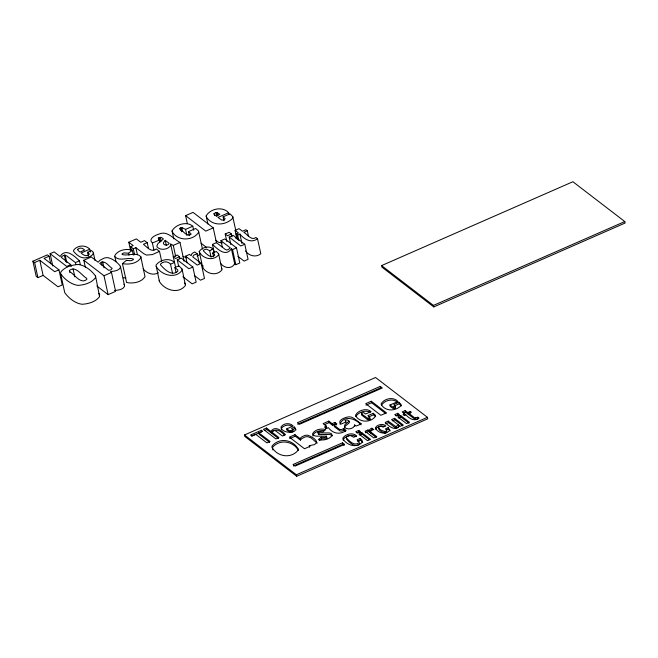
<?xml version="1.0" encoding="UTF-8"?>
<svg xmlns="http://www.w3.org/2000/svg" width="658" height="658" viewBox="0 0 658 658"><rect width="100%" height="100%" fill="white"/><g stroke="black" fill="none" stroke-linecap="round" stroke-linejoin="round"><path stroke-width="0.99" d="M186.864 235.358L185.564 229.395L181.773 227.479L179.988 228.326L179.955 228.968C183.13 230.802 186.732 237.234 190.96 234.421L191.059 233.837L188.484 231.632L195.689 228.466L198.494 230.95L202.458 249.069M361.489 413.191L362.073 414.31L367.863 418.373L369.796 417.32L367.855 415.667L373.267 413.298L375.364 415.157L375.578 416.07C371.425 422.617 360.197 423.053 355.822 416.07L355.55 415.116C358.149 410.296 366.613 407.623 371.079 411.62L365.667 413.989L363.611 412.615L361.489 413.191L361.793 415.157L367.575 419.672L370.043 419.245L369.623 418.258M95.558 276.089L95.468 277.717C91.569 282.981 84.282 285.004 77.973 285.383C70.99 284.453 64.607 279.305 60.626 273.761L60.733 272.157C64.665 266.909 71.928 264.935 78.228 264.483C85.211 265.371 91.577 270.561 95.558 276.089L99.588 296.61C95.681 301.874 88.402 303.897 82.094 304.276C75.111 303.346 68.728 298.197 64.747 292.654L60.626 273.761M175.661 256.324L173.276 245.385L170.636 244.077L170.817 245.023C168.761 249.604 160.577 250.879 157.163 247.021L156.859 245.911L157.928 243.583L163.439 238.944L161.21 237.398L158.298 238.097L159.952 242.021M345.22 420.52L346.133 421.967L340.786 424.18C337.052 420.511 344.15 417.838 346.996 417.156C352.984 415.272 356.652 421.498 361.481 423.785L356.455 425.989L354.473 425.002L354.604 425.71C353.066 429.148 346.93 430.11 344.364 427.215L344.94 424.632L349.077 421.153L347.399 419.993L345.869 420.1L345.22 420.52L345.812 422.798M88.386 256.085L87.563 252.302L91.495 250.583C96.356 253.47 90.253 257.023 87.201 257.467C81.888 259.318 76.805 255.312 73.655 251.43L73.515 250.385C77.011 245.237 85.45 244.455 89.768 249.209L90.385 252.047M214.13 213.48L214.056 214.146L216.063 215.964L219.83 214.311L217.214 212.633L216.079 212.592L214.13 213.48L214.557 215.47M359.679 443.476L359.597 443.961C355.081 448.295 349.373 442.456 346.519 439.092L346.651 438.582M370.405 431.747L376.763 436.624L373.793 437.932L365.075 431.245L368.052 429.937L368.373 431.426L369.615 432.372L369.508 429.987A4.162 2.032 -12.3 0 1 371.507 428.3L373.769 429.468L370.849 430.743L370.725 433.227L376.294 437.504M369.615 432.372L369.837 431.475A4.162 2.032 -12.3 0 1 371.828 429.789L372.313 429.592L371.992 428.103M370.725 433.227L370.873 432.668M344.463 427.873L345.269 426.121L349.398 422.642L349.077 421.153M173.811 238.846L172.075 230.892C175.538 224.46 186.831 220.899 192.778 226.229L193.649 230.21M355.871 416.604C358.248 412.056 365.651 409.712 370.265 412.237M207.895 223.909L206.16 215.947C210.108 208.668 222.684 205.962 228.614 212.748L229.05 214.738M381.443 405.394C384.198 400.261 393.089 397.958 397.564 402.441M198.774 232.167C193.238 240.886 178.269 241.47 172.437 232.167L172.075 230.892M395.532 407.985L395.384 406.011L393.838 404.571L399.003 402.309L401.051 404.415A5.577 2.722 -12.3 0 1 400.179 406.488C394.644 411.225 385.769 411.406 381.385 404.867L381.114 403.913C384.075 398.452 393.509 396.412 397.958 401.503L389.964 405.007L390.293 406.496L393.204 408.528L395.532 407.985L395.302 406.94M213.562 256.784L212.74 253.001L216.334 251.43L218.629 253.815L221.985 269.796C216.943 276.376 206.859 274.123 202.746 267.617L199.226 251.488C201.965 247.309 209.293 245.212 213.274 249.078L214.105 252.861M202.977 265.602L202.746 267.617M375.619 429.222L376.902 427.667L380.143 426.22M284.207 434.987C281.311 430.99 274.501 427.355 271.293 432.972L270.973 431.484C274.838 425.01 282.175 430.9 285.482 434.724L282.446 436.057L275.735 430.9L274.156 430.464L272.461 431.335L271.803 432.125L272.124 433.614L278.466 438.475M231.394 248.724C225.859 257.385 217.485 249.004 212.468 244.398L216.433 242.654L225.201 249.382L226.516 249.991L228.227 249.653L230.284 247.877L220.924 240.688L224.888 238.953L236.502 247.869L239.8 262.986L235.835 264.722L234.684 263.842L231.394 248.724L232.537 249.604L235.835 264.722M234.684 263.842C231.443 269.55 223.794 268.143 220.471 263.118M398.592 425.019L395.762 426.606L388.204 421.104L385.234 422.411C388.483 426.129 395.573 431.911 399.422 425.66L400.278 426.318L403.255 425.01L394.545 418.324L391.568 419.631L398.592 425.019L398.921 426.507L397.374 427.84L395.104 427.634L388.533 422.592L388.204 421.104M165.207 240.302L163.472 242.621L163.423 243.641C164.533 245.788 168.325 245.599 169.139 243.32L165.207 240.302L166.293 245.269M69.394 270.463C75.645 265.19 81.88 275.76 86.708 278.375L86.823 279.403C80.556 284.758 74.362 274.082 69.509 271.491L69.394 270.463L69.83 272.453M317.131 443.163L311.242 438.014L308.002 436.731A4.137 2.023 -12.3 0 0 304.901 437.035L301.825 438.606L300.418 440.103L300.097 438.615L301.504 437.118L304.58 435.547A4.137 2.023 -12.3 0 1 307.673 435.242C311.218 436.361 315.832 438.721 316.868 442.447L314.573 444.569L309.293 445.663L309.614 447.152M292.752 430.019L289.569 430.825L286.74 428.851L293.205 426.022C289.964 422.452 283.639 423.036 281.015 426.902L281.122 427.684C282.298 433.935 299.612 433.926 294.496 427.05L291.552 428.342L292.728 429.419L293.081 431.508L291 432.438L287.061 430.34L286.74 428.851M379.14 428.054L378.72 428.695C378.868 431.615 388.656 435.275 386.468 430.9M132.291 250.163C126.328 248.453 117.963 249.859 114.763 255.649L114.903 256.752C119.641 261.695 127.545 257.072 133.327 258.989L133.418 259.614L131.049 260.724L126.336 260.436L122.454 263.603L126.575 282.496C132.891 283.812 141.388 282.488 145.007 276.648L140.763 256.62C135.967 251.817 128.022 256.275 122.182 254.531L122.001 253.889L123.877 252.894L128.573 253.231L132.291 250.163L133.377 255.131M326.491 436.188L326.557 436.657L324.781 437.488L321.244 437.274L318.34 439.651C323.078 440.638 329.444 439.643 332.158 435.259L331.41 433.647L329.625 432.948L318.135 432.849L317.995 432.364L319.401 431.615L322.93 431.87L325.718 429.567C321.244 428.284 314.968 429.337 312.566 433.688L313.29 435.234L315.889 436.147L326.491 436.188L326.886 438.146L326.072 438.68L321.573 438.763L319.393 440.547M361.81 414.68L362.369 414.277M319.048 433.334L318.316 433.852L319.007 434.535L329.954 434.428L332.389 435.9M101.439 262.155L99.753 263.463L108.718 270.348L111.186 269.747L112.14 268.365C108.833 266.432 105.864 260.856 101.439 262.155L102.089 265.133M395.203 406.496L392.884 407.039L389.964 405.007M326.393 426.137L324.46 426.984L326.458 428.522L328.391 427.675C333.17 433.885 339.947 434.938 346.116 430.472L343.723 428.638L341.535 429.625L339.643 429.452L334.075 425.183L336.904 423.941L334.906 422.411L332.076 423.645L328.786 421.12L323.103 423.612L326.393 426.137L326.713 427.626L325.43 428.194M345.639 431.352L344.044 430.126L341.856 431.113L339.972 430.941L334.404 426.672L334.075 425.183M161.654 261.308L159.491 251.364L152.426 254.564L146.495 255.082L143.683 253.643L135.861 247.638L133.286 248.765L130.621 246.717L133.196 245.59L128.812 242.226L136.387 238.903L140.771 242.267L144.538 240.614L147.211 242.662L148.511 248.625M245.483 250.945C249.218 255.987 255.756 257.706 260.815 253.815L257.517 238.706C251.405 243.583 244.274 239.323 239.915 234.084L237.653 235.079L236.23 233.985L238.484 232.99L235.087 230.382L239.06 228.647L242.457 231.254L245.903 229.741L247.326 230.835L248.559 236.502M404.744 413.857L403.05 414.598L404.119 415.42L405.813 414.68C409.087 418.603 414.433 421.794 419.014 418.143L417.83 417.23L414.885 417.962L408.791 413.372L411.373 412.237L410.304 411.414L407.721 412.55L405.172 410.592L402.194 411.9L404.744 413.857L405.065 415.346M196.981 255.995L199.456 254.761M49.095 256.192L44.07 258.397L58.949 269.813L62.247 284.93L57.978 286.798L43.099 275.381L37.917 277.651L36.198 276.327L32.9 261.21L47.376 254.868L49.095 256.192L50.748 263.751M52.772 265.955L50.098 253.675L54.137 251.907L60.125 256.497C65.693 247.523 74.362 256.094 79.47 260.815L80.301 264.598M32.9 261.21L34.619 262.534L39.801 260.264L54.68 271.688L58.949 269.813M89.768 249.209L81.148 252.993C83.138 255.123 86.692 257.007 89.167 254.539L89.134 253.741L87.563 252.302M71.154 266.531L70.743 264.648L66.697 266.416L50.098 253.675M70.743 264.648L61.235 257.344L62.115 256.291L64.369 255.139L66.474 255.715L75.431 262.591L79.47 260.815M85.334 267.222L83.821 260.264L91.306 256.982L98.132 262.221L100.008 260.223L104.112 258.133A5.519 2.69 -12.3 0 1 108.233 257.73C113.036 258.923 117.535 262.377 120.414 266.301L124.617 286.23C122.939 289.89 117.963 290.063 114.508 290.523M187.357 223.597L185.622 215.643L193.057 212.378L213.241 227.865L216.49 242.786M147.211 242.662L143.444 244.315C147.079 247.104 151.504 252.993 156.3 248.921L159.491 251.364M185.564 229.395L192.778 226.229M228.614 212.748L217.954 217.42L221.853 220.126L224.107 219.92L225.184 218.752L223.12 216.836L230.012 213.817L232.743 216.622L235.778 230.547M83.821 260.264L103.997 275.751L111.49 272.47L115.611 291.362L108.118 294.644L96.816 285.975M173.276 245.385L179.979 242.448L184.1 261.341M213.241 227.865L205.798 231.131L185.622 215.643M175.546 267.164L173.284 256.776L177.249 255.033L179.494 256.76L179.914 258.652M226.854 241.568L225.209 234.009L229.173 232.274L231.419 234.001L232.044 236.839M179.494 256.76L175.53 258.504L173.284 256.776M231.419 234.001L227.454 235.745L225.209 234.009M178.705 266.441L177.257 259.828L181.23 258.092L192.843 267.008L196.142 282.118L192.177 283.861L182.883 276.722M187.045 262.789L185.597 256.176L189.562 254.432L191.215 255.699L191.511 254.498A5.552 2.706 -12.3 0 1 194.168 252.244L194.817 251.989L197.194 253.807L199.251 263.249M230.835 244.628L229.181 237.069L233.154 235.325L244.768 244.25L248.066 259.359L244.102 261.103L237.9 256.34M174.938 267.559L177.644 269.862L177.866 271.145C171.837 276.928 164.22 269.147 160.42 264.656L160.601 263.981C163.307 261.111 167.946 261.078 170.529 264.179L174.502 262.443C169.32 257.344 159.828 259.696 156.004 265.141L159.425 281.517C164.681 290.31 178.721 294.57 185.466 285.35L182.069 269.064L178.902 265.824L174.938 267.559L175.966 272.289M247.326 230.835L243.879 232.348C247.515 234.281 251.29 241.099 255.929 237.489L257.517 238.706M211.777 249.209L213.636 248.395M212.74 253.001L214.582 254.597L214.714 255.411C210.692 258.931 206.003 253.519 203.355 250.797L203.914 249.941L206.275 249.069L209.68 250.657L213.274 249.078M192.843 267.008L188.879 268.744L177.257 259.828M194.316 275.447L200.509 280.201L204.482 278.466L201.184 263.348L197.219 265.092L185.597 256.176M232.537 249.604L236.502 247.869M244.768 244.25L240.803 245.985L229.181 237.069M381.558 265.602L572.896 181.731L624.779 221.557L625.1 223.037L433.77 306.908L381.887 267.09L381.558 265.602L433.441 305.419L433.77 306.908M433.441 305.419L624.779 221.557M244.488 434.963L375.562 377.503L427.437 417.328L427.766 418.817L296.692 476.269L244.809 436.443L244.488 434.963L296.371 474.78L296.692 476.269M261.407 430.266L250.55 435.02L251.841 436.015L255.732 434.313L266.885 442.875L270.093 441.477L258.931 432.906L262.698 431.253L261.407 430.266L261.736 431.755L251.784 436.114M270.973 431.484L266.482 428.037L263.447 429.37L275.899 438.927L278.934 437.595L271.803 432.125M264.532 430.521L266.811 429.526L271.293 432.972M380.266 386.402L297.408 422.724L299.448 424.295L382.306 387.973L380.266 386.402L380.587 387.891L297.729 424.213M292.613 429.51L294.817 428.539L296.092 429.83M300.097 438.615L294.973 434.683L289.364 437.142L304.498 448.756L310.115 446.297L309.293 445.663M371.293 401.232L365.708 403.675L380.842 415.297L386.427 412.846L371.293 401.232L371.614 402.721L385.958 413.726M289.685 438.631L295.302 436.172L300.418 440.103M366.037 405.163L371.614 402.721M324.238 424.747L329.115 422.609L332.405 425.134L335.226 423.9L336.559 424.92M369.08 416.761L373.588 414.787L375.693 416.646M394.158 406.06L399.332 403.798L401.38 405.904M358.816 430.39L355.838 431.689L357.524 432.989L360.502 431.681L358.816 430.39L359.136 431.878L360.263 432.742M397.753 413.323L394.784 414.622L396.47 415.922L399.447 414.614L397.753 413.323L398.082 414.803L399.209 415.667M356.907 432.857L359.136 431.878M395.853 415.782L398.082 414.803M403.264 413.06L405.493 412.081L408.042 414.038L410.625 412.903L410.304 411.414M361.801 432.676L358.824 433.984L367.534 440.671L370.512 439.363L361.801 432.676L362.122 434.165L369.253 439.643M400.738 415.609L397.769 416.917L406.479 423.604L409.457 422.296L400.738 415.609L401.067 417.098L408.988 423.176M342.514 442.826L293.057 464.507L295.097 466.078L344.562 444.397L342.514 442.826L342.843 444.315L344.2 445.359M359.893 435.144L362.122 434.165M365.404 432.725L368.373 431.426M385.555 423.9L388.533 422.592M392.637 420.791L394.866 419.812L402.786 425.89M398.838 418.077L401.067 417.098M293.386 465.996L342.843 444.315M360.049 438.483L357.08 439.783L359.112 441.51L359.276 442.472C354.752 446.807 349.044 440.975 346.19 437.603L346.881 436.567L350.105 435.407L353.774 437.249L356.751 435.95C352.869 432.125 345.746 433.885 342.884 437.973L342.974 438.911C346.914 445.507 357.45 448.707 362.5 441.789L361.884 440.038L360.049 438.483L360.378 439.963L362.755 442.398M357.401 441.271L360.378 439.963M388.13 427.684L385.432 428.868C390.548 433.926 378.26 430.505 378.391 427.207L380.587 425.915L383.137 427.108L385.835 425.923C382.849 423.02 377.355 424.599 375.299 427.733C377.552 433.26 386.098 435.267 389.89 430.126L388.13 427.684L388.45 429.172L390.178 430.957M386.657 429.962L388.45 429.172M296.371 474.78L427.437 417.328M179.979 242.448C173.227 238.854 167.338 230.16 158.8 234.158C155.354 235.136 147.688 238.862 152.385 242.975L159.516 240.03M158.389 272.741C152.993 275.932 146.964 273.234 143.107 268.933M197.194 253.807L193.937 255.016L192.704 256.842L201.184 263.348M408.791 413.372L409.111 414.861L415.206 419.45L418.151 418.718L417.83 417.23M381.525 425.899L384.733 426.425M123.309 277.832L125.925 277.816M323.933 430.562C319.994 430.365 314.837 431.344 312.895 435.177L312.994 435.999M222.322 243.008L218.76 242.35L215.561 240.228M122.454 263.603C128.771 264.919 137.267 263.595 140.886 257.755L140.763 256.62M186.683 257.837L182.99 256.332M326.253 437.43L326.886 438.146M291.601 426.129C288.393 423.982 283.401 425.364 281.336 428.391L281.443 429.172M360.995 424.854C355.871 418.274 343.616 414.959 339.98 424.13M356.11 436.69C352.153 433.828 345.828 435.728 343.205 439.462L343.295 440.399M201.035 243.205L206.686 247.548M368.052 429.937L369.286 430.883M111.49 272.47L110.388 271.631C113.842 271.17 118.827 270.997 120.504 267.337L120.414 266.301M269.615 442.349L259.252 434.395L258.931 432.906M292.407 430.242L293.081 431.508M156.127 266.4C161.383 275.2 175.423 279.453 182.167 270.232L182.069 269.064M184.635 283.014L185.367 284.174M221.384 268.045L221.927 268.925M123.967 284.141L124.535 285.194M298.485 450.5C293.032 440.835 279.502 438.861 272.371 447.547L272.914 449.949M98.832 293.378L99.679 294.981M206.16 215.947L206.522 217.222C212.361 225.949 224.197 225.702 231.575 219.385A7.435 3.627 -12.3 0 0 232.743 216.622M199.226 251.488C202.228 258.865 213.62 261.539 218.686 254.687L218.629 253.815M415.412 418.085L415.733 419.574M407.721 412.55L408.042 414.038M405.172 410.592L405.493 412.081M399.003 402.309L399.332 403.798M393.739 407.121L394.068 408.602M394.545 418.324L394.866 419.812M396.338 426.59L396.667 428.07M395.762 426.606L396.091 428.095M385.062 431.582L385.391 433.071M384.239 431.607L384.568 433.096M373.267 413.298L373.588 414.787M369.714 417.764L370.043 419.245M367.863 418.373L368.184 419.862M354.473 425.002L354.794 426.491M343.723 428.638L344.044 430.126M334.906 422.411L335.226 423.9M332.076 423.645L332.405 425.134M328.786 421.12L329.115 422.609M321.244 437.274L321.573 438.763M317.995 432.364L318.456 434.329M294.496 427.05L294.817 428.539M294.973 434.683L295.302 436.172M290.671 430.949L291 432.438M239.915 234.084L241.971 243.534M237.653 235.079L238.887 240.746M236.23 233.985L237.464 239.652M235.087 230.382L236.946 238.887M223.12 216.836L223.991 220.817M266.482 428.037L266.811 429.526M217.214 212.633L217.864 215.618M216.079 212.592L216.943 216.572M220.924 240.688L222.363 247.301M212.468 244.398L214.327 252.894M209.68 250.657L211.128 257.27M188.484 231.632L189.348 235.605M181.773 227.479L182.644 231.46M180.728 227.791L181.6 231.764M179.988 228.326L180.424 230.316M170.636 244.077L173.449 257.007M170.529 264.179L172.593 273.629M160.297 237.258L161.169 241.231M159.162 237.546L160.026 241.519M158.298 238.097L158.734 240.088M152.385 242.975L153.898 249.941M135.861 247.638L137.382 254.597M133.286 248.765L134.586 254.728M130.621 246.717L131.493 250.698M128.812 242.226L130.547 250.18M128.573 253.231L129.009 255.222M114.903 256.752L115.989 261.728M102.697 261.843L103.997 267.806M103.997 275.751L108.118 294.644M93.403 253.001L95.048 260.56M75.431 262.591L75.843 264.483M73.071 268.851L74.806 276.804M65.15 255.107L66.795 262.665M64.369 255.139L65.808 261.752M39.801 260.264L43.099 275.381M34.619 262.534L37.917 277.651M159.302 280.259L159.425 281.517M236.896 236.419A7.435 3.627 -12.3 0 1 235.696 238.278M298.164 449.011L298.099 450.236C291 458.996 277.413 456.882 271.968 447.267L272.05 446.058C279.173 437.373 292.711 439.347 298.164 449.011M77.759 249.341L77.915 250.279L79.963 252.08L84.611 250.04C82.867 248.066 79.733 247.235 77.759 249.341"/></g></svg>
